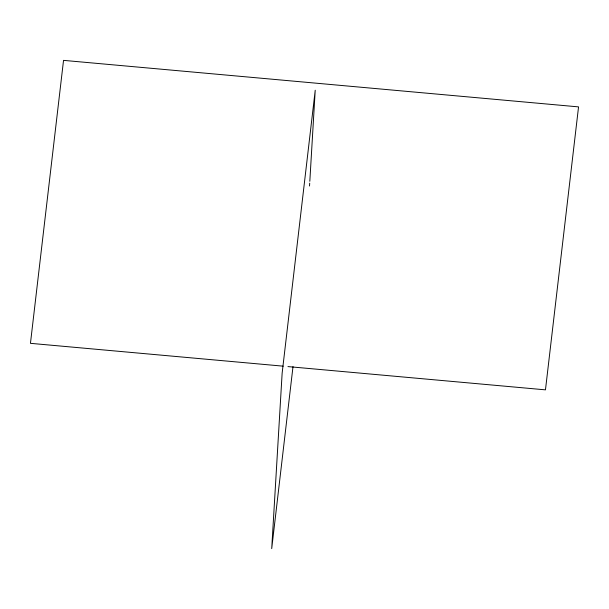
<?xml version="1.0" encoding="UTF-8"?>
<svg xmlns="http://www.w3.org/2000/svg" width="609" height="609" viewBox="0 0 609 609"><rect width="100%" height="100%" fill="white"/><g stroke="black" fill="none" stroke-linecap="round" stroke-linejoin="round"><path stroke-width="0.91" d="M309.532 186.011L309.707 183.164M309.821 181.269L315.226 90.231L282.142 373.195L271.713 548.633L293.005 366.588M283.223 366.169L30.45 343.331L63.534 60.367L578.55 106.887L545.466 389.851L287.958 366.595"/></g></svg>
